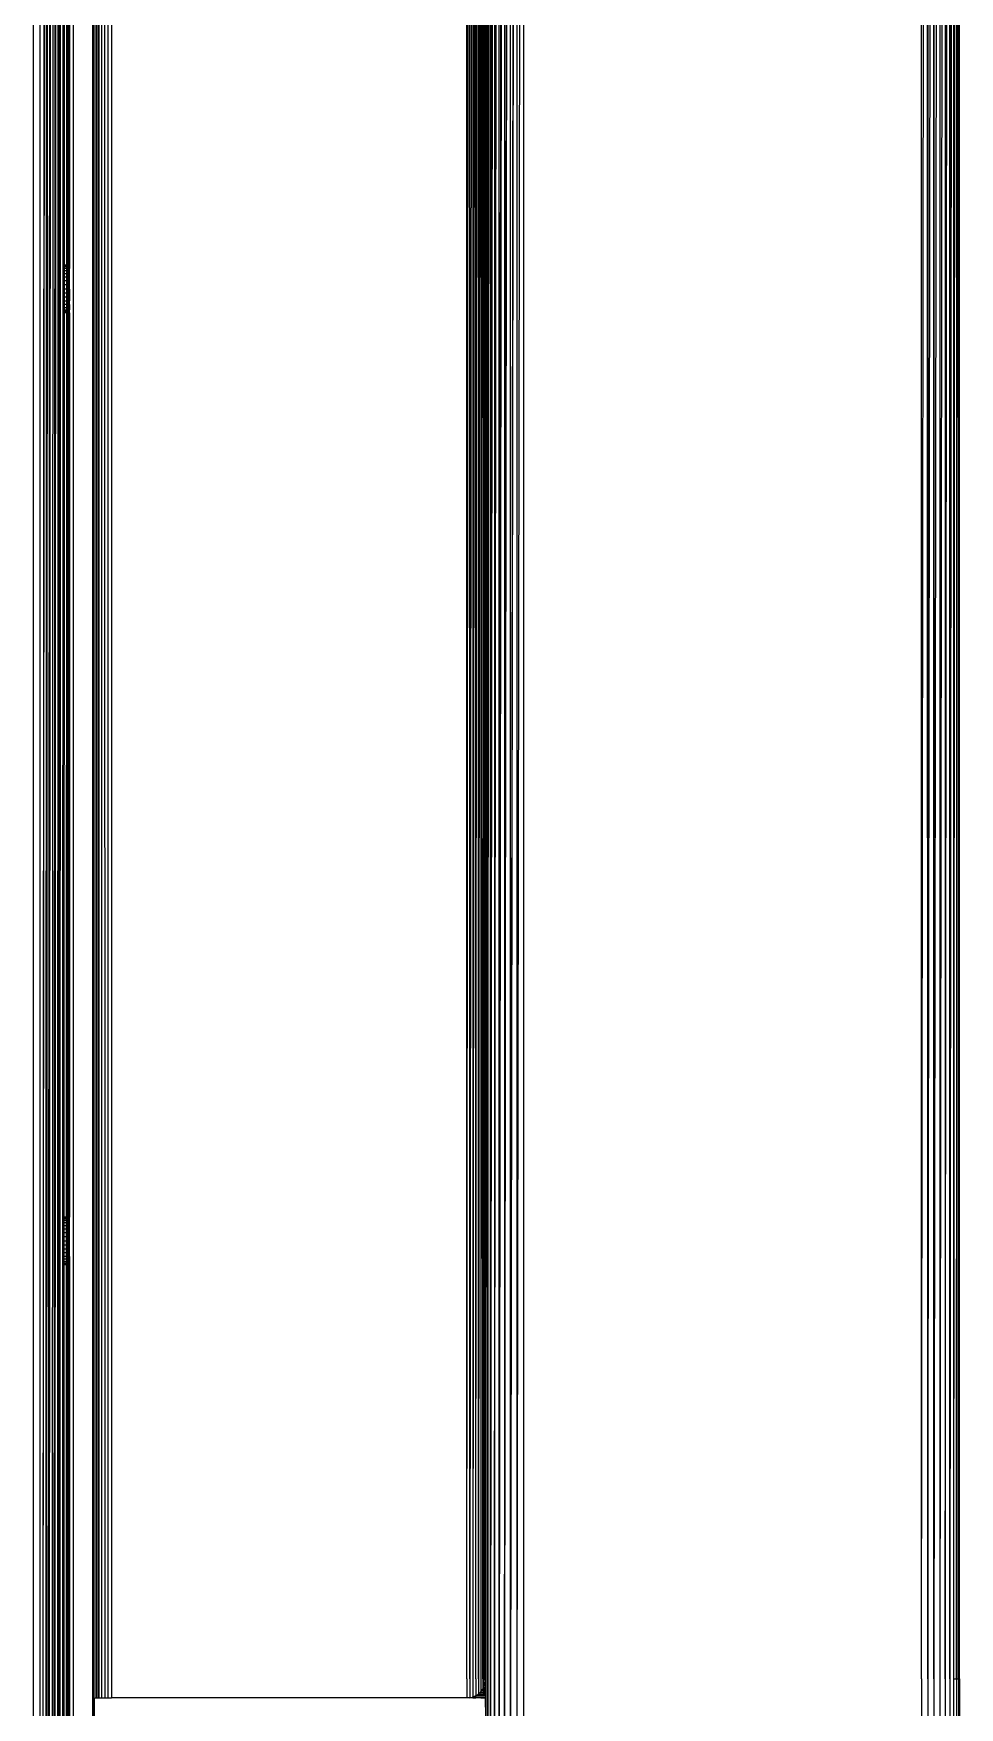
# Model space of a CAD drawing. Header units: inches. Extents: x 12 to 4609, y 5 to 3256.
# Drawn here: x 1592.9 to 1690.2, y 2142.8 to 2318.7 of the extents above; entities that cross this region are included whole.
import ezdxf

# ---------------------------------------------------------------- set-up
doc = ezdxf.new("R2010")
doc.units = ezdxf.units.IN
doc.header["$MEASUREMENT"] = 0

msp = doc.modelspace()

# ---------------------------------------------------------------- linework, layer by layer
for p, q in [((1686.21, 2145.81), (1686.72, 2637.76)), ((1686.21, 2145.81), (1686.21, 2637.75)), ((1686.87, 2145.81), (1686.72, 2637.76)), ((1686.87, 2145.81), (1687.51, 2637.77)), ((1686.9, 2637.76), (1686.87, 2145.81)), ((1687.51, 2145.81), (1687.51, 2637.77)), ((1687.51, 2145.81), (1687.54, 2637.77)), ((1688.13, 2637.77), (1687.51, 2145.81)), ((1688.13, 2637.77), (1688.12, 2145.81)), ((1688.67, 2145.81), (1689.16, 2637.79)), ((1689.16, 2145.81), (1689.16, 2637.79)), ((1689.16, 2145.81), (1689.27, 2637.79)), ((1690.19, 2637.82), (1690.09, 2145.81)), ((1690.19, 2145.81), (1690.19, 2637.82)), ((1688.67, 2636.3), (1688.12, 2145.81)), ((1688.67, 2636.3), (1688.67, 2145.81)), ((1689.57, 2637.2), (1689.16, 2145.81)), ((1689.87, 2637.5), (1689.56, 2145.81)), ((1689.84, 2637.47), (1689.56, 2145.81)), ((1689.57, 2637.2), (1689.56, 2145.81)), ((1689.87, 2637.5), (1689.88, 2145.81)), ((1689.88, 2145.81), (1690.07, 2637.7)), ((1690.09, 2145.81), (1690.07, 2637.7)), ((1644.38, 2595.93), (1643.69, 2141.81)), ((1644.38, 2595.93), (1644.38, 2141.81)), ((1642.39, 2594.01), (1641.81, 2141.81)), ((1642.38, 2141.81), (1643.02, 2594.64)), ((1642.38, 2141.81), (1642.92, 2594.53)), ((1642.83, 2594.44), (1642.38, 2141.81)), ((1642.39, 2594.01), (1642.38, 2141.81)), ((1643.69, 2595.25), (1643.02, 2141.81)), ((1643.64, 2595.25), (1643.02, 2141.81)), ((1643.02, 2141.81), (1643.02, 2594.64)), ((1643.69, 2595.25), (1643.69, 2141.81)), ((1640.46, 2592.07), (1640.43, 2141.81)), ((1640.63, 2141.81), (1640.46, 2592.07)), ((1640.63, 2141.81), (1640.93, 2592.55)), ((1640.69, 2592.31), (1640.63, 2141.81)), ((1640.65, 2592.27), (1640.63, 2141.81)), ((1641.33, 2592.95), (1640.92, 2141.81)), ((1640.92, 2141.81), (1641.04, 2592.66)), ((1640.92, 2141.81), (1640.93, 2592.55)), ((1641.32, 2141.81), (1641.82, 2593.44)), ((1641.32, 2141.81), (1641.59, 2593.2)), ((1641.52, 2593.13), (1641.32, 2141.81)), ((1641.33, 2592.95), (1641.32, 2141.81)), ((1642.17, 2593.78), (1641.81, 2141.81)), ((1641.81, 2141.81), (1641.82, 2593.44)), ((1638.43, 2145.81), (1638.72, 2589.98)), ((1638.43, 2145.81), (1638.75, 2589.98)), ((1638.43, 2145.81), (1638.43, 2589.97)), ((1639.07, 2589.99), (1638.75, 2145.81)), ((1638.75, 2145.81), (1638.75, 2589.98)), ((1639.04, 2589.98), (1638.75, 2145.81)), ((1639.37, 2589.99), (1639.07, 2145.81)), ((1639.07, 2589.99), (1639.07, 2145.81)), ((1639.37, 2145.81), (1639.63, 2590)), ((1639.37, 2145.81), (1639.37, 2589.99)), ((1639.65, 2145.81), (1639.63, 2590)), ((1639.89, 2590.01), (1639.65, 2145.81)), ((1640.09, 2590.02), (1639.89, 2145.81)), ((1639.93, 2590.01), (1639.89, 2145.81)), ((1639.89, 2590.01), (1639.89, 2145.81)), ((1640.09, 2590.02), (1640.1, 2145.81)), ((1640.1, 2145.81), (1640.25, 2590.02)), ((1640.36, 2590.03), (1640.25, 2197.75)), ((1640.25, 2197.75), (1640.25, 2590.02)), ((1596.69, 2548.31), (1596.69, 2294.31)), ((1597.09, 2141.81), (1597.09, 2548.63)), ((1599.09, 2548.63), (1599.09, 2141.81)), ((1599.12, 2141.81), (1599.12, 2548.63)), ((1599.19, 2141.81), (1599.21, 2548.63)), ((1599.36, 2143.81), (1599.36, 2548.63)), ((1599.56, 2143.81), (1599.56, 2548.63)), ((1599.72, 2143.81), (1599.72, 2548.63)), ((1599.8, 2143.81), (1599.8, 2548.63)), ((1600.09, 2143.81), (1600.09, 2548.63)), ((1600.41, 2143.81), (1600.4, 2548.63)), ((1600.74, 2143.81), (1600.74, 2548.63)), ((1601.09, 2548.63), (1601.09, 2143.81)), ((1595.33, 1737.42), (1595.79, 2546.62)), ((1595.62, 2546.45), (1595.33, 1737.42)), ((1595.33, 1737.42), (1595.55, 2546.38)), ((1595.55, 1737.23), (1595.79, 2546.62)), ((1595.62, 1737.17), (1595.79, 2546.62)), ((1596.07, 2546.9), (1595.98, 2294.31)), ((1596.05, 2294.31), (1596.17, 2547.04)), ((1596.14, 2294.31), (1596.17, 2547.04)), ((1596.44, 2547.41), (1596.37, 2294.31)), ((1596.4, 2547.35), (1596.37, 2294.31)), ((1596.63, 2547.89), (1596.44, 1736.2)), ((1596.46, 2294.31), (1596.44, 2547.41)), ((1596.63, 2294.31), (1596.63, 2547.89)), ((1594.19, 2545.35), (1593.55, 1738.69)), ((1593.55, 1738.69), (1593.61, 2544.97)), ((1593.61, 1738.65), (1594.19, 2545.35)), ((1594.19, 1738.26), (1594.79, 2545.78)), ((1594.37, 2545.48), (1594.19, 1738.26)), ((1594.19, 1738.26), (1594.29, 2545.42)), ((1594.29, 1738.2), (1594.79, 2545.78)), ((1594.37, 1738.14), (1594.79, 2545.78)), ((1594.79, 1737.84), (1595.33, 2546.2)), ((1594.79, 1737.84), (1595.01, 2545.93)), ((1595.01, 1737.68), (1595.33, 2546.2)), ((1592.89, 1739.11), (1592.89, 2544.51)), ((1640.38, 2323.65), (1640.36, 2145.81)), ((1596.05, 2294.31), (1595.98, 2294.31)), ((1595.98, 2294.31), (1595.98, 2294.27)), ((1596.05, 2294.27), (1595.98, 2294.27)), ((1595.98, 2294.27), (1595.98, 2294.16)), ((1596.05, 2294.16), (1595.98, 2294.16)), ((1595.98, 2294.16), (1595.98, 2293.97)), ((1596.05, 2293.97), (1595.98, 2293.97)), ((1595.98, 2293.97), (1595.98, 2293.72)), ((1596.05, 2293.72), (1595.98, 2293.72)), ((1595.98, 2293.72), (1595.98, 2293.42)), ((1596.05, 2293.42), (1595.98, 2293.42)), ((1595.98, 2293.42), (1595.98, 2293.06)), ((1596.14, 2294.31), (1596.05, 2294.31)), ((1596.05, 2294.27), (1596.05, 2294.31)), ((1596.14, 2294.27), (1596.05, 2294.27)), ((1596.05, 2294.16), (1596.05, 2294.27)), ((1596.14, 2294.16), (1596.05, 2294.16)), ((1596.05, 2293.97), (1596.05, 2294.16)), ((1596.14, 2293.97), (1596.05, 2293.97)), ((1596.05, 2293.72), (1596.05, 2293.97)), ((1596.14, 2293.72), (1596.05, 2293.72)), ((1596.05, 2293.42), (1596.05, 2293.72)), ((1596.14, 2293.42), (1596.05, 2293.42)), ((1596.05, 2293.06), (1596.05, 2293.42)), ((1596.14, 2294.27), (1596.14, 2294.31)), ((1596.37, 2294.31), (1596.14, 2294.31)), ((1596.14, 2294.16), (1596.14, 2294.27)), ((1596.37, 2294.27), (1596.14, 2294.27)), ((1596.14, 2293.97), (1596.14, 2294.16)), ((1596.37, 2294.16), (1596.14, 2294.16)), ((1596.14, 2293.72), (1596.14, 2293.97)), ((1596.37, 2293.97), (1596.14, 2293.97)), ((1596.14, 2293.42), (1596.14, 2293.72)), ((1596.37, 2293.72), (1596.14, 2293.72)), ((1596.14, 2293.06), (1596.14, 2293.42)), ((1596.37, 2293.42), (1596.14, 2293.42)), ((1596.46, 2294.31), (1596.37, 2294.31)), ((1596.37, 2294.31), (1596.37, 2294.27)), ((1596.46, 2294.27), (1596.37, 2294.27)), ((1596.37, 2294.27), (1596.37, 2294.16)), ((1596.46, 2294.16), (1596.37, 2294.16)), ((1596.37, 2294.16), (1596.37, 2293.97)), ((1596.46, 2293.97), (1596.37, 2293.97)), ((1596.37, 2293.97), (1596.37, 2293.72)), ((1596.46, 2293.72), (1596.37, 2293.72)), ((1596.37, 2293.72), (1596.37, 2293.42)), ((1596.46, 2293.42), (1596.37, 2293.42)), ((1596.37, 2293.42), (1596.37, 2293.06)), ((1596.46, 2294.27), (1596.46, 2294.31)), ((1596.46, 2294.16), (1596.46, 2294.27)), ((1596.46, 2293.97), (1596.46, 2294.16)), ((1596.46, 2293.72), (1596.46, 2293.97)), ((1596.46, 2293.42), (1596.46, 2293.72)), ((1596.46, 2293.06), (1596.46, 2293.42)), ((1596.69, 2294.31), (1596.63, 2294.31)), ((1596.63, 2294.27), (1596.63, 2294.31)), ((1596.69, 2294.27), (1596.63, 2294.27)), ((1596.63, 2294.16), (1596.63, 2294.27)), ((1596.69, 2294.16), (1596.63, 2294.16)), ((1596.63, 2293.97), (1596.63, 2294.16)), ((1596.69, 2293.97), (1596.63, 2293.97)), ((1596.63, 2293.72), (1596.63, 2293.97)), ((1596.69, 2293.72), (1596.63, 2293.72)), ((1596.63, 2293.42), (1596.63, 2293.72)), ((1596.69, 2293.42), (1596.63, 2293.42)), ((1596.63, 2293.06), (1596.63, 2293.42)), ((1596.69, 2294.27), (1596.69, 2294.31)), ((1596.69, 2294.27), (1596.69, 2294.16)), ((1596.69, 2294.16), (1596.69, 2293.97)), ((1596.69, 2293.72), (1596.69, 2293.97)), ((1596.69, 2293.42), (1596.69, 2293.72)), ((1596.69, 2293.06), (1596.69, 2293.42)), ((1596.05, 2293.06), (1595.98, 2293.06)), ((1595.98, 2293.06), (1595.98, 2292.66)), ((1596.05, 2292.66), (1595.98, 2292.66)), ((1595.98, 2292.66), (1595.98, 2292.24)), ((1596.05, 2292.24), (1595.98, 2292.24)), ((1595.98, 2292.24), (1595.98, 2291.81)), ((1595.98, 2291.81), (1596.05, 2291.81)), ((1595.98, 2291.81), (1595.98, 2291.37)), ((1596.05, 2291.37), (1595.98, 2291.37)), ((1595.98, 2291.37), (1595.98, 2290.95)), ((1596.14, 2293.06), (1596.05, 2293.06)), ((1596.05, 2292.66), (1596.05, 2293.06)), ((1596.14, 2292.66), (1596.05, 2292.66)), ((1596.05, 2292.24), (1596.05, 2292.66)), ((1596.14, 2292.24), (1596.05, 2292.24)), ((1596.05, 2291.81), (1596.05, 2292.24)), ((1596.05, 2291.81), (1596.14, 2291.81)), ((1596.05, 2291.37), (1596.05, 2291.81)), ((1596.14, 2291.37), (1596.05, 2291.37)), ((1596.05, 2290.95), (1596.05, 2291.37)), ((1596.14, 2292.66), (1596.14, 2293.06)), ((1596.37, 2293.06), (1596.14, 2293.06)), ((1596.14, 2292.24), (1596.14, 2292.66)), ((1596.37, 2292.66), (1596.14, 2292.66)), ((1596.14, 2291.81), (1596.14, 2292.24)), ((1596.37, 2292.24), (1596.14, 2292.24)), ((1596.14, 2291.37), (1596.14, 2291.81)), ((1596.37, 2291.81), (1596.14, 2291.81)), ((1596.14, 2290.95), (1596.14, 2291.37)), ((1596.37, 2291.37), (1596.14, 2291.37)), ((1596.46, 2293.06), (1596.37, 2293.06)), ((1596.37, 2293.06), (1596.37, 2292.66)), ((1596.46, 2292.66), (1596.37, 2292.66)), ((1596.37, 2292.66), (1596.37, 2292.24)), ((1596.46, 2292.24), (1596.37, 2292.24)), ((1596.37, 2292.24), (1596.37, 2291.81)), ((1596.37, 2291.81), (1596.46, 2291.81)), ((1596.37, 2291.81), (1596.37, 2291.37)), ((1596.46, 2291.37), (1596.37, 2291.37)), ((1596.37, 2291.37), (1596.37, 2290.95)), ((1596.46, 2292.66), (1596.46, 2293.06)), ((1596.46, 2292.24), (1596.46, 2292.66)), ((1596.46, 2291.81), (1596.46, 2292.24)), ((1596.46, 2291.37), (1596.46, 2291.81)), ((1596.46, 2290.95), (1596.46, 2291.37)), ((1596.69, 2293.06), (1596.63, 2293.06)), ((1596.63, 2292.66), (1596.63, 2293.06)), ((1596.69, 2292.66), (1596.63, 2292.66)), ((1596.63, 2292.24), (1596.63, 2292.66)), ((1596.69, 2292.24), (1596.63, 2292.24)), ((1596.63, 2291.81), (1596.63, 2292.24)), ((1596.63, 2291.81), (1596.69, 2291.81)), ((1596.63, 2291.37), (1596.63, 2291.81)), ((1596.69, 2291.37), (1596.63, 2291.37)), ((1596.63, 2290.95), (1596.63, 2291.37)), ((1596.69, 2292.66), (1596.69, 2293.06)), ((1596.69, 2292.24), (1596.69, 2292.66)), ((1596.69, 2291.81), (1596.69, 2292.24)), ((1596.69, 2291.81), (1596.69, 2291.37)), ((1596.69, 2291.37), (1596.69, 2290.95)), ((1596.05, 2290.95), (1595.98, 2290.95)), ((1595.98, 2290.95), (1595.98, 2290.56)), ((1596.05, 2290.56), (1595.98, 2290.56)), ((1595.98, 2290.56), (1595.98, 2290.2)), ((1596.05, 2290.2), (1595.98, 2290.2)), ((1595.98, 2290.2), (1595.98, 2289.89)), ((1596.05, 2289.89), (1595.98, 2289.89)), ((1595.98, 2289.89), (1595.98, 2289.64)), ((1596.05, 2289.64), (1595.98, 2289.64)), ((1595.98, 2289.64), (1595.98, 2289.46)), ((1596.14, 2290.95), (1596.05, 2290.95)), ((1596.05, 2290.56), (1596.05, 2290.95)), ((1596.14, 2290.56), (1596.05, 2290.56)), ((1596.05, 2290.2), (1596.05, 2290.56)), ((1596.14, 2290.2), (1596.05, 2290.2)), ((1596.05, 2289.89), (1596.05, 2290.2)), ((1596.14, 2289.89), (1596.05, 2289.89)), ((1596.05, 2289.64), (1596.05, 2289.89)), ((1596.14, 2289.64), (1596.05, 2289.64)), ((1596.05, 2289.46), (1596.05, 2289.64)), ((1596.14, 2290.56), (1596.14, 2290.95)), ((1596.37, 2290.95), (1596.14, 2290.95)), ((1596.14, 2290.2), (1596.14, 2290.56)), ((1596.14, 2290.56), (1596.37, 2290.56)), ((1596.14, 2289.89), (1596.14, 2290.2)), ((1596.37, 2290.2), (1596.14, 2290.2)), ((1596.14, 2289.64), (1596.14, 2289.89)), ((1596.14, 2289.89), (1596.37, 2289.89)), ((1596.14, 2289.46), (1596.14, 2289.64)), ((1596.14, 2289.64), (1596.37, 2289.64)), ((1596.46, 2290.95), (1596.37, 2290.95)), ((1596.37, 2290.95), (1596.37, 2290.56)), ((1596.46, 2290.56), (1596.37, 2290.56)), ((1596.37, 2290.56), (1596.37, 2290.2)), ((1596.46, 2290.2), (1596.37, 2290.2)), ((1596.37, 2290.2), (1596.37, 2289.89)), ((1596.46, 2289.89), (1596.37, 2289.89)), ((1596.37, 2289.89), (1596.37, 2289.64)), ((1596.46, 2289.64), (1596.37, 2289.64)), ((1596.37, 2289.64), (1596.37, 2289.46)), ((1596.46, 2290.56), (1596.46, 2290.95)), ((1596.46, 2290.2), (1596.46, 2290.56)), ((1596.46, 2289.89), (1596.46, 2290.2)), ((1596.46, 2289.64), (1596.46, 2289.89)), ((1596.46, 2289.46), (1596.46, 2289.64)), ((1596.69, 2290.95), (1596.63, 2290.95)), ((1596.63, 2290.56), (1596.63, 2290.95)), ((1596.69, 2290.56), (1596.63, 2290.56)), ((1596.63, 2290.2), (1596.63, 2290.56)), ((1596.69, 2290.2), (1596.63, 2290.2)), ((1596.63, 2289.89), (1596.63, 2290.2)), ((1596.69, 2289.89), (1596.63, 2289.89)), ((1596.63, 2289.64), (1596.63, 2289.89)), ((1596.69, 2289.64), (1596.63, 2289.64)), ((1596.63, 2289.46), (1596.63, 2289.64)), ((1596.69, 2290.95), (1596.69, 2290.56)), ((1596.69, 2290.2), (1596.69, 2290.56)), ((1596.69, 2290.2), (1596.69, 2289.89)), ((1596.69, 2289.89), (1596.69, 2289.64)), ((1596.69, 2289.46), (1596.69, 2289.64)), ((1595.98, 2289.31), (1595.95, 2194.31)), ((1596.05, 2289.46), (1595.98, 2289.46)), ((1595.98, 2289.46), (1595.98, 2289.35)), ((1596.05, 2289.35), (1595.98, 2289.35)), ((1595.98, 2289.35), (1595.98, 2289.31)), ((1596.05, 2289.31), (1595.98, 2289.31)), ((1596.01, 2194.31), (1596.05, 2289.31)), ((1596.14, 2289.46), (1596.05, 2289.46)), ((1596.05, 2289.35), (1596.05, 2289.46)), ((1596.14, 2289.35), (1596.05, 2289.35)), ((1596.05, 2289.31), (1596.05, 2289.35)), ((1596.14, 2289.31), (1596.05, 2289.31)), ((1596.13, 2194.31), (1596.14, 2289.31)), ((1596.14, 2289.35), (1596.14, 2289.46)), ((1596.37, 2289.46), (1596.14, 2289.46)), ((1596.14, 2289.31), (1596.14, 2289.35)), ((1596.37, 2289.35), (1596.14, 2289.35)), ((1596.37, 2289.31), (1596.14, 2289.31)), ((1596.37, 2289.31), (1596.33, 2194.31)), ((1596.46, 2289.46), (1596.37, 2289.46)), ((1596.37, 2289.46), (1596.37, 2289.35)), ((1596.46, 2289.35), (1596.37, 2289.35)), ((1596.37, 2289.35), (1596.37, 2289.31)), ((1596.46, 2289.31), (1596.37, 2289.31)), ((1596.46, 2289.35), (1596.46, 2289.46)), ((1596.46, 2289.31), (1596.46, 2289.35)), ((1596.46, 2194.31), (1596.46, 2289.31)), ((1596.69, 2289.46), (1596.63, 2289.46)), ((1596.63, 2289.35), (1596.63, 2289.46)), ((1596.69, 2289.35), (1596.63, 2289.35)), ((1596.63, 2289.31), (1596.63, 2289.35)), ((1596.69, 2289.31), (1596.63, 2289.31)), ((1596.63, 2194.31), (1596.63, 2289.31)), ((1596.69, 2289.35), (1596.69, 2289.46)), ((1596.69, 2289.31), (1596.69, 2289.35)), ((1596.69, 2289.31), (1596.69, 2194.31)), ((1640.25, 2145.03), (1640.25, 2197.75)), ((1596.01, 2194.31), (1595.95, 2194.31)), ((1595.95, 2194.31), (1595.95, 2194.27)), ((1596.01, 2194.27), (1595.95, 2194.27)), ((1595.95, 2194.27), (1595.95, 2194.16)), ((1596.01, 2194.16), (1595.95, 2194.16)), ((1595.95, 2194.16), (1595.95, 2193.97)), ((1596.01, 2193.97), (1595.95, 2193.97)), ((1595.95, 2193.97), (1595.95, 2193.72)), ((1596.01, 2193.72), (1595.95, 2193.72)), ((1595.95, 2193.72), (1595.95, 2193.42)), ((1596.01, 2193.42), (1595.95, 2193.42)), ((1595.95, 2193.42), (1595.95, 2193.06)), ((1596.01, 2193.06), (1595.95, 2193.06)), ((1595.95, 2193.06), (1595.95, 2192.66)), ((1596.13, 2194.31), (1596.01, 2194.31)), ((1596.01, 2194.27), (1596.01, 2194.31)), ((1596.13, 2194.27), (1596.01, 2194.27)), ((1596.01, 2194.16), (1596.01, 2194.27)), ((1596.13, 2194.16), (1596.01, 2194.16)), ((1596.01, 2193.97), (1596.01, 2194.16)), ((1596.13, 2193.97), (1596.01, 2193.97)), ((1596.01, 2193.72), (1596.01, 2193.97)), ((1596.13, 2193.72), (1596.01, 2193.72)), ((1596.01, 2193.42), (1596.01, 2193.72)), ((1596.13, 2193.42), (1596.01, 2193.42)), ((1596.01, 2193.06), (1596.01, 2193.42)), ((1596.13, 2193.06), (1596.01, 2193.06)), ((1596.01, 2192.66), (1596.01, 2193.06)), ((1596.13, 2194.27), (1596.13, 2194.31)), ((1596.33, 2194.31), (1596.13, 2194.31)), ((1596.13, 2194.16), (1596.13, 2194.27)), ((1596.33, 2194.27), (1596.13, 2194.27)), ((1596.13, 2193.97), (1596.13, 2194.16)), ((1596.33, 2194.16), (1596.13, 2194.16)), ((1596.13, 2193.72), (1596.13, 2193.97)), ((1596.33, 2193.97), (1596.13, 2193.97)), ((1596.13, 2193.42), (1596.13, 2193.72)), ((1596.33, 2193.72), (1596.13, 2193.72)), ((1596.13, 2193.06), (1596.13, 2193.42)), ((1596.33, 2193.42), (1596.13, 2193.42)), ((1596.13, 2192.66), (1596.13, 2193.06)), ((1596.33, 2193.06), (1596.13, 2193.06)), ((1596.46, 2194.31), (1596.33, 2194.31)), ((1596.33, 2194.31), (1596.33, 2194.27)), ((1596.46, 2194.27), (1596.33, 2194.27)), ((1596.33, 2194.27), (1596.33, 2194.16)), ((1596.46, 2194.16), (1596.33, 2194.16)), ((1596.33, 2194.16), (1596.33, 2193.97)), ((1596.46, 2193.97), (1596.33, 2193.97)), ((1596.33, 2193.97), (1596.33, 2193.72)), ((1596.46, 2193.72), (1596.33, 2193.72)), ((1596.33, 2193.72), (1596.33, 2193.42)), ((1596.46, 2193.42), (1596.33, 2193.42)), ((1596.33, 2193.42), (1596.33, 2193.06)), ((1596.46, 2193.06), (1596.33, 2193.06)), ((1596.33, 2193.06), (1596.33, 2192.66)), ((1596.46, 2194.27), (1596.46, 2194.31)), ((1596.46, 2194.16), (1596.46, 2194.27)), ((1596.46, 2193.97), (1596.46, 2194.16)), ((1596.46, 2193.72), (1596.46, 2193.97)), ((1596.46, 2193.42), (1596.46, 2193.72)), ((1596.46, 2193.06), (1596.46, 2193.42)), ((1596.46, 2192.66), (1596.46, 2193.06)), ((1596.69, 2194.31), (1596.63, 2194.31)), ((1596.63, 2194.27), (1596.63, 2194.31)), ((1596.69, 2194.27), (1596.63, 2194.27)), ((1596.63, 2194.16), (1596.63, 2194.27)), ((1596.69, 2194.16), (1596.63, 2194.16)), ((1596.63, 2193.97), (1596.63, 2194.16)), ((1596.69, 2193.97), (1596.63, 2193.97)), ((1596.63, 2193.72), (1596.63, 2193.97)), ((1596.69, 2193.72), (1596.63, 2193.72)), ((1596.63, 2193.42), (1596.63, 2193.72)), ((1596.69, 2193.42), (1596.63, 2193.42)), ((1596.63, 2193.06), (1596.63, 2193.42)), ((1596.69, 2193.06), (1596.63, 2193.06)), ((1596.63, 2192.66), (1596.63, 2193.06)), ((1596.69, 2194.27), (1596.69, 2194.31)), ((1596.69, 2194.16), (1596.69, 2194.27)), ((1596.69, 2193.97), (1596.69, 2194.16)), ((1596.69, 2193.72), (1596.69, 2193.97)), ((1596.69, 2193.42), (1596.69, 2193.72)), ((1596.69, 2193.06), (1596.69, 2193.42)), ((1596.69, 2192.66), (1596.69, 2193.06)), ((1596.01, 2192.66), (1595.95, 2192.66)), ((1595.95, 2192.66), (1595.95, 2192.24)), ((1596.01, 2192.24), (1595.95, 2192.24)), ((1595.95, 2192.24), (1595.95, 2191.81)), ((1595.95, 2191.81), (1596.01, 2191.81)), ((1595.95, 2191.81), (1595.95, 2191.37)), ((1596.01, 2191.37), (1595.95, 2191.37)), ((1595.95, 2191.37), (1595.95, 2190.95)), ((1596.13, 2192.66), (1596.01, 2192.66)), ((1596.01, 2192.24), (1596.01, 2192.66)), ((1596.13, 2192.24), (1596.01, 2192.24)), ((1596.01, 2191.81), (1596.01, 2192.24)), ((1596.01, 2191.81), (1596.13, 2191.81)), ((1596.01, 2191.37), (1596.01, 2191.81)), ((1596.13, 2191.37), (1596.01, 2191.37)), ((1596.01, 2190.95), (1596.01, 2191.37)), ((1596.13, 2192.24), (1596.13, 2192.66)), ((1596.33, 2192.66), (1596.13, 2192.66)), ((1596.13, 2191.81), (1596.13, 2192.24)), ((1596.33, 2192.24), (1596.13, 2192.24)), ((1596.13, 2191.37), (1596.13, 2191.81)), ((1596.33, 2191.81), (1596.13, 2191.81)), ((1596.13, 2190.95), (1596.13, 2191.37)), ((1596.33, 2191.37), (1596.13, 2191.37)), ((1596.46, 2192.66), (1596.33, 2192.66)), ((1596.33, 2192.66), (1596.33, 2192.24)), ((1596.46, 2192.24), (1596.33, 2192.24)), ((1596.33, 2192.24), (1596.33, 2191.81)), ((1596.33, 2191.81), (1596.46, 2191.81)), ((1596.33, 2191.81), (1596.33, 2191.37)), ((1596.46, 2191.37), (1596.33, 2191.37)), ((1596.33, 2191.37), (1596.33, 2190.95)), ((1596.46, 2192.24), (1596.46, 2192.66)), ((1596.46, 2191.81), (1596.46, 2192.24)), ((1596.46, 2191.37), (1596.46, 2191.81)), ((1596.46, 2190.95), (1596.46, 2191.37)), ((1596.69, 2192.66), (1596.63, 2192.66)), ((1596.63, 2192.24), (1596.63, 2192.66)), ((1596.69, 2192.24), (1596.63, 2192.24)), ((1596.63, 2191.81), (1596.63, 2192.24)), ((1596.63, 2191.81), (1596.69, 2191.81)), ((1596.63, 2191.37), (1596.63, 2191.81)), ((1596.69, 2191.37), (1596.63, 2191.37)), ((1596.63, 2190.95), (1596.63, 2191.37)), ((1596.69, 2192.24), (1596.69, 2192.66)), ((1596.69, 2191.81), (1596.69, 2192.24)), ((1596.69, 2191.37), (1596.69, 2191.81)), ((1596.69, 2190.95), (1596.69, 2191.37)), ((1596.01, 2190.95), (1595.95, 2190.95)), ((1595.95, 2190.95), (1595.95, 2190.56)), ((1596.01, 2190.56), (1595.95, 2190.56)), ((1595.95, 2190.56), (1595.95, 2190.2)), ((1596.01, 2190.2), (1595.95, 2190.2)), ((1595.95, 2190.2), (1595.95, 2189.89)), ((1596, 2189.89), (1595.95, 2189.89)), ((1595.95, 2189.89), (1595.95, 2189.64)), ((1596, 2189.64), (1595.95, 2189.64)), ((1595.95, 2189.64), (1595.95, 2189.46)), ((1596, 2189.46), (1595.95, 2189.46)), ((1595.95, 2189.46), (1595.95, 2189.35)), ((1596, 2189.35), (1595.95, 2189.35)), ((1595.95, 2189.35), (1595.95, 2189.31)), ((1596, 2189.89), (1596.01, 2190.2)), ((1596.13, 2189.89), (1596, 2189.89)), ((1596, 2189.64), (1596, 2189.89)), ((1596.13, 2189.64), (1596, 2189.64)), ((1596, 2189.46), (1596, 2189.64)), ((1596.13, 2189.46), (1596, 2189.46)), ((1596, 2189.35), (1596, 2189.46)), ((1596.13, 2189.35), (1596, 2189.35)), ((1596, 2189.31), (1596, 2189.35)), ((1596.13, 2190.95), (1596.01, 2190.95)), ((1596.01, 2190.56), (1596.01, 2190.95)), ((1596.13, 2190.56), (1596.01, 2190.56)), ((1596.01, 2190.2), (1596.01, 2190.56)), ((1596.13, 2190.2), (1596.01, 2190.2)), ((1596.13, 2190.56), (1596.13, 2190.95)), ((1596.33, 2190.95), (1596.13, 2190.95)), ((1596.13, 2190.2), (1596.13, 2190.56)), ((1596.33, 2190.56), (1596.13, 2190.56)), ((1596.13, 2189.89), (1596.13, 2190.2)), ((1596.33, 2190.2), (1596.13, 2190.2)), ((1596.13, 2189.64), (1596.13, 2189.89)), ((1596.33, 2189.89), (1596.13, 2189.89)), ((1596.13, 2189.46), (1596.13, 2189.64)), ((1596.33, 2189.64), (1596.13, 2189.64)), ((1596.13, 2189.35), (1596.13, 2189.46)), ((1596.33, 2189.46), (1596.13, 2189.46)), ((1596.13, 2189.31), (1596.13, 2189.35)), ((1596.33, 2189.35), (1596.13, 2189.35)), ((1596.46, 2190.95), (1596.33, 2190.95)), ((1596.33, 2190.95), (1596.33, 2190.56)), ((1596.46, 2190.56), (1596.33, 2190.56)), ((1596.33, 2190.56), (1596.33, 2190.2)), ((1596.46, 2190.2), (1596.33, 2190.2)), ((1596.33, 2190.2), (1596.33, 2189.89)), ((1596.46, 2189.89), (1596.33, 2189.89)), ((1596.33, 2189.89), (1596.33, 2189.64)), ((1596.46, 2189.64), (1596.33, 2189.64)), ((1596.33, 2189.64), (1596.33, 2189.46)), ((1596.46, 2189.46), (1596.33, 2189.46)), ((1596.33, 2189.46), (1596.33, 2189.35)), ((1596.46, 2189.35), (1596.33, 2189.35)), ((1596.33, 2189.35), (1596.33, 2189.31)), ((1596.46, 2190.56), (1596.46, 2190.95)), ((1596.46, 2190.2), (1596.46, 2190.56)), ((1596.46, 2189.89), (1596.46, 2190.2)), ((1596.46, 2189.64), (1596.46, 2189.89)), ((1596.46, 2189.46), (1596.46, 2189.64)), ((1596.46, 2189.35), (1596.46, 2189.46)), ((1596.46, 2189.31), (1596.46, 2189.35)), ((1596.69, 2190.95), (1596.63, 2190.95)), ((1596.63, 2190.56), (1596.63, 2190.95)), ((1596.69, 2190.56), (1596.63, 2190.56)), ((1596.63, 2190.2), (1596.63, 2190.56)), ((1596.69, 2190.2), (1596.63, 2190.2)), ((1596.63, 2189.89), (1596.63, 2190.2)), ((1596.69, 2189.89), (1596.63, 2189.89)), ((1596.63, 2189.64), (1596.63, 2189.89)), ((1596.69, 2189.64), (1596.63, 2189.64)), ((1596.63, 2189.46), (1596.63, 2189.64)), ((1596.69, 2189.46), (1596.63, 2189.46)), ((1596.63, 2189.35), (1596.63, 2189.46)), ((1596.69, 2189.35), (1596.63, 2189.35)), ((1596.63, 2189.31), (1596.63, 2189.35)), ((1596.69, 2190.56), (1596.69, 2190.95)), ((1596.69, 2190.2), (1596.69, 2190.56)), ((1596.69, 2190.2), (1596.69, 2189.89)), ((1596.69, 2189.89), (1596.69, 2189.64)), ((1596.69, 2189.64), (1596.69, 2189.46)), ((1596.69, 2189.46), (1596.69, 2189.35)), ((1596.69, 2189.35), (1596.69, 2189.31)), ((1595.95, 2189.31), (1595.91, 2094.31)), ((1596, 2189.31), (1595.95, 2189.31)), ((1595.96, 2094.31), (1596, 2189.31)), ((1596.13, 2189.31), (1596, 2189.31)), ((1596.12, 2094.31), (1596.13, 2189.31)), ((1596.33, 2189.31), (1596.13, 2189.31)), ((1596.33, 2189.31), (1596.3, 2094.31)), ((1596.46, 2189.31), (1596.33, 2189.31)), ((1596.43, 2094.31), (1596.46, 2189.31)), ((1596.46, 2094.31), (1596.46, 2189.31)), ((1596.69, 2189.31), (1596.63, 2189.31)), ((1596.63, 2094.31), (1596.63, 2189.31)), ((1596.69, 2189.31), (1596.69, 2094.31)), ((1638.43, 2145.81), (1638.43, 2143.81)), ((1638.75, 2145.81), (1638.74, 2143.83)), ((1639.07, 2145.81), (1639.07, 2143.92)), ((1639.37, 2145.81), (1639.37, 2144.05)), ((1639.65, 2145.81), (1639.65, 2144.24)), ((1639.89, 2145.81), (1639.89, 2144.46)), ((1640.1, 2145.81), (1640.1, 2144.73)), ((1640.32, 2145.19), (1640.38, 2145.43)), ((1640.36, 2145.81), (1640.38, 2145.46)), ((1640.38, 2145.43), (1640.38, 2145.46)), ((1640.38, 2145.43), (1640.38, 2145.19)), ((1686.21, 2145.81), (1686.21, 2141.81)), ((1686.87, 2145.81), (1686.87, 2141.81)), ((1687.51, 2145.81), (1687.51, 2141.81)), ((1688.12, 2145.81), (1688.12, 2141.81)), ((1688.67, 2145.81), (1688.67, 2141.81)), ((1689.16, 2145.81), (1689.16, 2141.81)), ((1689.56, 2145.81), (1689.56, 2141.81)), ((1689.56, 2145.81), (1689.88, 2145.81)), ((1689.88, 2145.81), (1689.88, 2141.81)), ((1689.88, 2145.81), (1690.09, 2145.81)), ((1690.09, 2145.81), (1690.09, 2141.81)), ((1690.09, 2145.81), (1690.19, 2145.81)), ((1690.19, 2145.81), (1690.2, 2141.81)), ((1599.3, 2141.81), (1599.3, 2143.81)), ((1599.3, 2143.81), (1599.36, 2143.81)), ((1599.36, 2143.81), (1599.56, 2143.81)), ((1599.56, 2143.81), (1599.72, 2143.81)), ((1599.72, 2143.81), (1599.8, 2143.81)), ((1599.8, 2143.81), (1600.09, 2143.81)), ((1600.09, 2143.81), (1600.41, 2143.81)), ((1600.41, 2143.81), (1600.74, 2143.81)), ((1600.74, 2143.81), (1601.09, 2143.81)), ((1638.43, 2143.81), (1601.09, 2143.81)), ((1638.72, 2143.81), (1638.43, 2143.81)), ((1638.74, 2143.83), (1638.72, 2143.81)), ((1638.74, 2143.83), (1639.04, 2143.91)), ((1638.74, 2143.83), (1638.75, 2143.81)), ((1639.07, 2143.81), (1638.75, 2143.81)), ((1639.04, 2143.91), (1639.07, 2143.92)), ((1639.07, 2143.92), (1639.33, 2144.03)), ((1639.07, 2143.92), (1639.07, 2143.81)), ((1639.07, 2143.92), (1639.37, 2143.91)), ((1639.07, 2143.81), (1639.37, 2143.81)), ((1639.33, 2144.03), (1639.37, 2144.03)), ((1639.37, 2144.05), (1639.6, 2144.19)), ((1639.37, 2144.05), (1639.37, 2144.03)), ((1639.65, 2144.03), (1639.37, 2144.03)), ((1639.37, 2143.91), (1639.37, 2143.81)), ((1639.37, 2143.91), (1639.65, 2143.91)), ((1639.64, 2143.81), (1639.37, 2143.81)), ((1639.6, 2144.19), (1639.65, 2144.24)), ((1639.6, 2144.19), (1639.65, 2144.19)), ((1639.65, 2143.91), (1639.64, 2143.81)), ((1639.89, 2143.81), (1639.64, 2143.81)), ((1639.65, 2144.24), (1639.83, 2144.39)), ((1639.65, 2144.24), (1639.65, 2144.19)), ((1639.65, 2144.19), (1639.89, 2144.19)), ((1639.65, 2144.19), (1639.65, 2144.03)), ((1639.89, 2144.03), (1639.65, 2144.03)), ((1639.65, 2143.91), (1639.89, 2143.91)), ((1639.83, 2144.39), (1639.89, 2144.46)), ((1639.83, 2144.39), (1639.89, 2144.39)), ((1639.89, 2144.46), (1640.04, 2144.63)), ((1639.89, 2144.46), (1639.89, 2144.39)), ((1639.89, 2144.39), (1640.1, 2144.4)), ((1639.89, 2144.39), (1639.89, 2144.19)), ((1639.89, 2144.19), (1640.1, 2144.19)), ((1639.89, 2144.19), (1639.89, 2144.03)), ((1640.1, 2144.03), (1639.89, 2144.03)), ((1639.89, 2143.91), (1639.89, 2143.81)), ((1639.89, 2143.91), (1640.1, 2143.91)), ((1639.89, 2143.81), (1640.1, 2143.81)), ((1640.04, 2144.63), (1640.1, 2144.73)), ((1640.04, 2144.63), (1640.1, 2144.63)), ((1640.1, 2144.73), (1640.2, 2144.9)), ((1640.1, 2144.73), (1640.1, 2144.63)), ((1640.1, 2144.63), (1640.25, 2144.63)), ((1640.1, 2144.63), (1640.1, 2144.4)), ((1640.1, 2144.4), (1640.25, 2144.4)), ((1640.1, 2144.4), (1640.1, 2144.19)), ((1640.1, 2144.19), (1640.25, 2144.19)), ((1640.1, 2144.19), (1640.1, 2144.03)), ((1640.25, 2144.03), (1640.1, 2144.03)), ((1640.1, 2143.91), (1640.1, 2143.81)), ((1640.1, 2143.91), (1640.25, 2143.91)), ((1640.1, 2143.81), (1640.25, 2143.81)), ((1640.2, 2144.9), (1640.25, 2145.03)), ((1640.2, 2144.9), (1640.25, 2144.9)), ((1640.25, 2145.03), (1640.32, 2145.19)), ((1640.25, 2144.9), (1640.38, 2144.9)), ((1640.25, 2144.9), (1640.25, 2144.63)), ((1640.25, 2144.63), (1640.38, 2144.63)), ((1640.25, 2144.63), (1640.25, 2144.4)), ((1640.25, 2144.4), (1640.38, 2144.4)), ((1640.25, 2144.4), (1640.25, 2144.19)), ((1640.25, 2144.19), (1640.25, 2144.03)), ((1640.25, 2144.19), (1640.38, 2144.19)), ((1640.38, 2144.03), (1640.25, 2144.03)), ((1640.25, 2143.91), (1640.25, 2143.81)), ((1640.25, 2143.91), (1640.38, 2143.91)), ((1640.25, 2143.81), (1640.36, 2143.81)), ((1640.32, 2145.19), (1640.38, 2145.19)), ((1640.38, 2143.83), (1640.36, 2143.81)), ((1640.36, 2143.81), (1640.38, 2141.81)), ((1640.38, 2145.19), (1640.38, 2144.9)), ((1640.38, 2144.9), (1640.38, 2144.63)), ((1640.38, 2144.63), (1640.38, 2144.4)), ((1640.38, 2144.4), (1640.38, 2144.19)), ((1640.38, 2144.19), (1640.38, 2144.03)), ((1640.38, 2144.03), (1640.38, 2143.91)), ((1640.38, 2143.91), (1640.38, 2143.83))]:
    msp.add_line(p, q)

doc.saveas('drawing.dxf')
